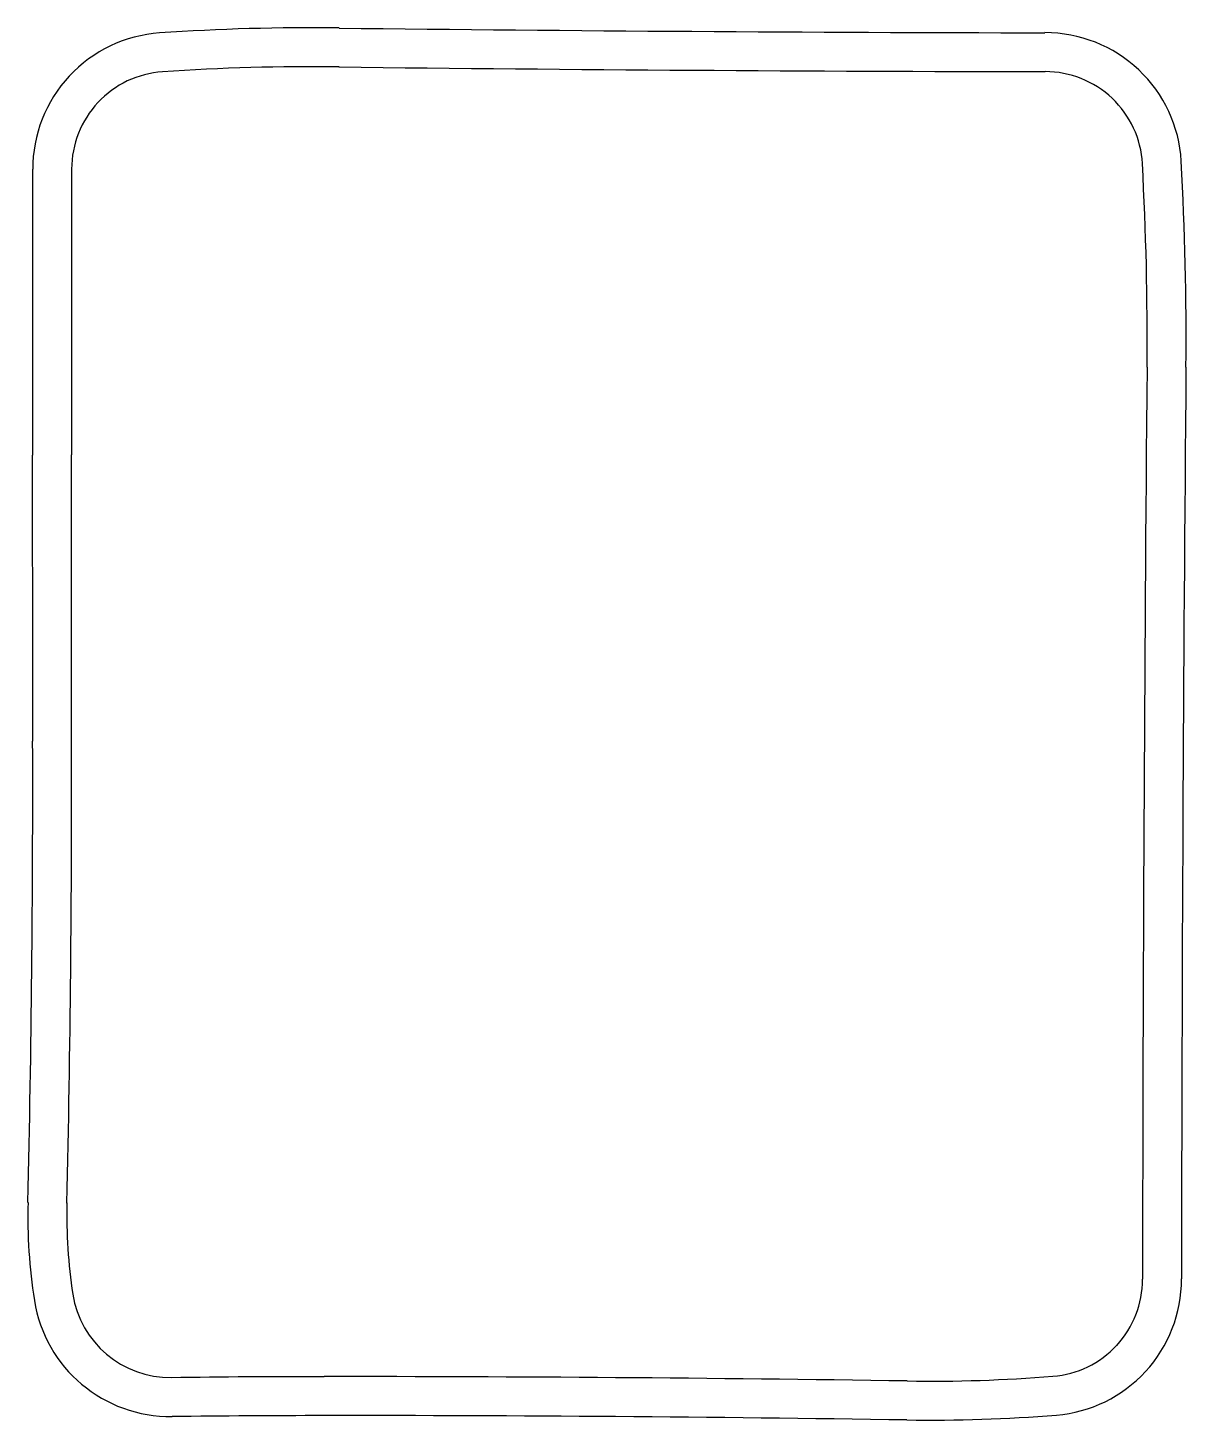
# Model space of a CAD drawing. Extents: x -56 to 63, y -109 to 34.
import ezdxf

# ---------------------------------------------------------------- set-up
doc = ezdxf.new("R2010")
doc.units = 0
doc.layers.add('MODELSKETCH_VISIBLE', color=7, linetype='CONTINUOUS')

msp = doc.modelspace()

# ---------------------------------------------------------------- linework, layer by layer
at = {"layer": 'MODELSKETCH_VISIBLE'}
for centre, radius, start, end in [((-41.7, 19.39), 13.99, 93.9775, 137.0567), ((-41.7, 19.39), 13.99, 93.9775, 137.0567), ((-26.93, -200.53), 234.41, 89.3382, 93.8497), ((-26.93, -200.53), 234.41, 89.3382, 93.8497), ((59.2, 7166.83), 7133.47, 269.329859, 269.912183), ((59.2, 7166.83), 7133.47, 269.329859, 269.912183), ((48.28, 19.35), 14.03, 46.7196, 90.048), ((48.28, 19.35), 14.03, 46.7196, 90.048), ((-41.67, 19.36), 14.03, 137.0563, 180.0473), ((-41.67, 19.36), 14.03, 137.0563, 180.0473), ((-41.7, 19.39), 9.99, 93.8416, 136.9208), ((-26.93, -200.53), 230.41, 89.3301, 93.8416), ((59.2, 7166.83), 7137.46, 269.330125, 269.912449), ((48.28, 19.35), 10.03, 46.584, 89.9124), ((48.31, 19.38), 13.99, 3.304, 46.7199), ((48.31, 19.38), 13.99, 3.304, 46.7199), ((-41.67, 19.36), 10.03, 136.9208, 179.9118), ((48.31, 19.38), 9.99, 3.1681, 46.584), ((-263.87, 2.1), 326.64, 359.4596, 3.1739), ((-263.87, 2.1), 326.64, 359.4596, 3.1739), ((12656.36, -0.19), 12712.08, 179.911933, 180.044258), ((12656.36, -0.19), 12712.08, 179.911933, 180.044258), ((12656.36, -0.19), 12708.08, 179.911784, 180.044108), ((-263.87, 2.1), 322.64, 359.4536, 3.1681), ((11765.56, -105.7), 11707.27, 179.487479, 179.945787), ((11765.56, -105.7), 11703.27, 179.487317, 179.945631), ((11765.56, -105.7), 11703.27, 179.487317, 179.945631), ((-38175.93, -39.32), 38124.23, 0, 0.044108), ((-38175.93, -39.32), 38120.23, 359.999942, 0.044058), ((-38175.93, -39.32), 38120.23, 359.999942, 0.044058), ((-1898.31, -44.32), 1842.61, 358.68108, 0.15411), ((-1898.31, -44.32), 1842.61, 358.68108, 0.15411), ((-1898.31, -44.32), 1846.61, 358.68194, 0.15514), ((0.11, -88.14), 56.31, 178.5661, 188.8429), ((0.11, -88.14), 56.31, 178.5661, 188.8429), ((0.11, -88.14), 52.31, 178.5268, 188.8091), ((48.27, -94.61), 10.03, 317.286, 359.9119), ((48.27, -94.61), 14.03, 317.4215, 0.0523), ((48.27, -94.61), 14.03, 317.4215, 0.0523), ((-41.58, -94.6), 14.12, 188.9437, 270.8751), ((-41.58, -94.6), 14.12, 188.9437, 270.8751), ((-41.58, -94.6), 10.12, 188.8091, 270.7404), ((48.3, -94.63), 9.99, 274.572, 317.286), ((48.3, -94.63), 13.99, 274.7079, 317.4219), ((48.3, -94.63), 13.99, 274.7079, 317.4219), ((-25.78, -1317.69), 1213.06, 90, 90.74042), ((-25.78, -4069.31), 3964.69, 89.1343, 90), ((36.51, 52.79), 157.88, 269.1343, 274.572), ((-25.78, -1317.69), 1209.06, 89.99843, 90.73885), ((-25.78, -1317.69), 1209.06, 89.99843, 90.73885), ((-25.78, -4069.31), 3960.69, 89.13382, 89.99952), ((-25.78, -4069.31), 3960.69, 89.13382, 89.99952), ((36.51, 52.79), 161.88, 269.146, 274.5837), ((36.51, 52.79), 161.88, 269.146, 274.5837)]:
    msp.add_arc(centre, radius, start, end, dxfattribs=at)

doc.saveas('drawing.dxf')
